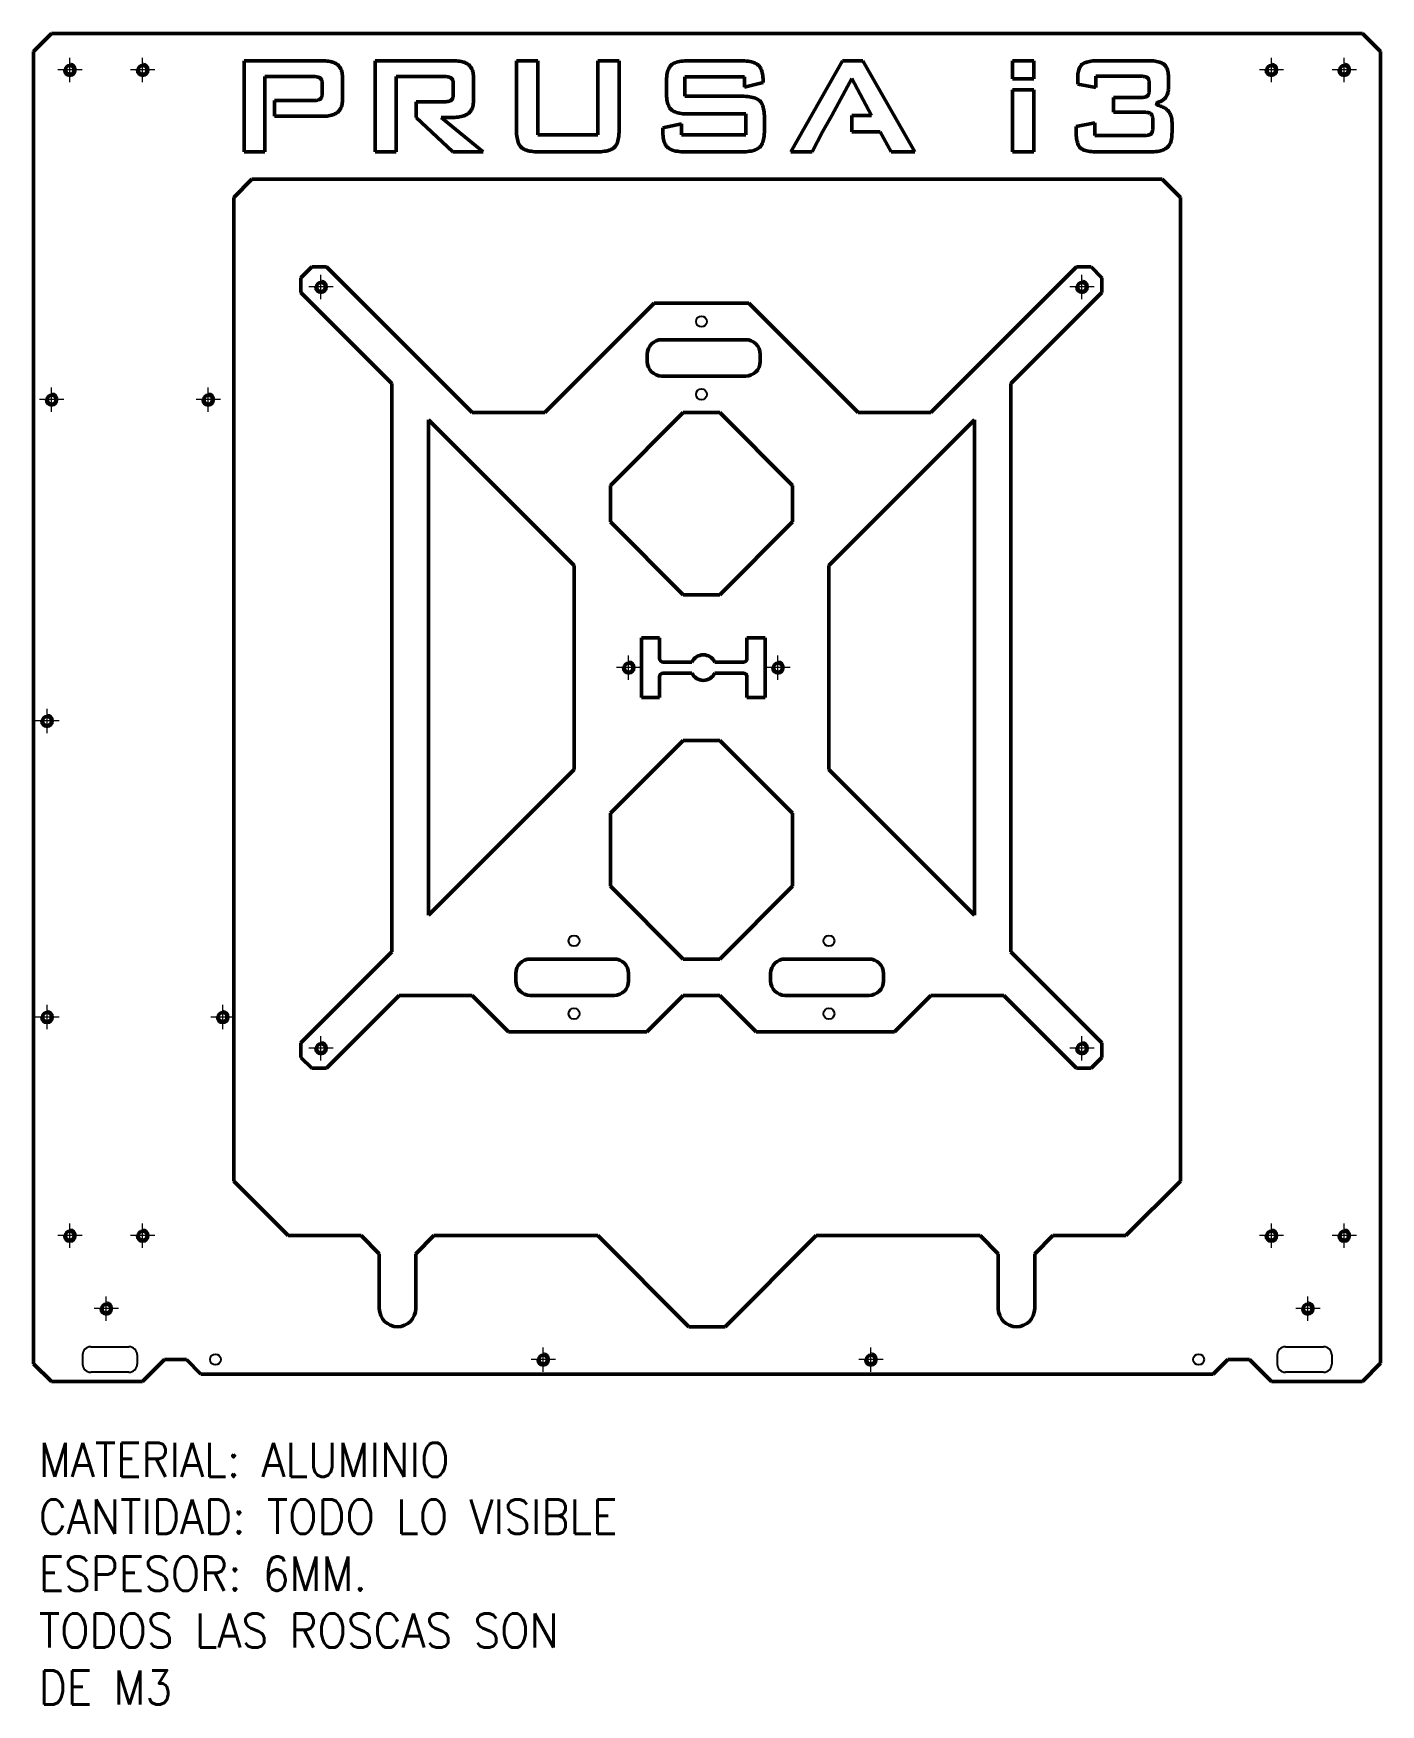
# Model space of a CAD drawing. Header units: millimetres. Extents: x -132 to 238, y -239 to 220.
import ezdxf

# ---------------------------------------------------------------- set-up
doc = ezdxf.new("R2010")
doc.units = ezdxf.units.MM
doc.linetypes.add('DASHDOT', pattern=[24, 12, -5.95, 0.1, -5.95])
doc.layers.get('0').update_dxf_attribs({"lineweight": 25, "true_color": 0xffffff})
for name, color, linetype, lineweight, true_color in [('AM_0', 4, 'Continuous', 50, 0x00ffff), ('Ejes-Roscas', 7, 'DASHDOT', 5, 0xffffff), ('layer 1', 1, 'Continuous', 25, 0xff0000), ('Roscas', 7, 'Continuous', 5, 0xffffff)]:
    doc.layers.add(name, color=color, linetype=linetype, lineweight=lineweight, true_color=true_color)
doc.styles.add('textstyle4', font='Standard')

# ---------------------------------------------------------------- blocks, each defined once
blk = doc.blocks.new('Metrica3')
at = {"layer": 'AM_0'}
blk.add_circle((0, 0), 1.23, dxfattribs=at)
at = {"layer": 'Ejes-Roscas'}
for p, q in [((3.37, 0), (-3.3, 0)), ((0, -3.36), (0, 3.34))]:
    blk.add_line(p, q, dxfattribs=at)
at = {"layer": 'Roscas'}
blk.add_arc((0, 0), 1.8, 180, 90, dxfattribs=at)

msp = doc.modelspace()

# ---------------------------------------------------------------- linework, layer by layer
for p, q in [((-116.35, -140.5), (-105.85, -140.5)), ((211.75, -140.5), (222.25, -140.5)), ((-118.6, -142.75), (-118.6, -145.25)), ((-103.6, -142.75), (-103.6, -145.25)), ((209.5, -142.75), (209.5, -145.25)), ((224.5, -142.75), (224.5, -145.25)), ((-105.85, -147.5), (-116.35, -147.5)), ((222.25, -147.5), (211.75, -147.5))]:
    msp.add_line(p, q)
for centre in [(51.38, 140.93), (51.38, 120.93), (16.38, -29.07), (86.38, -29.07), (16.38, -49.07), (86.38, -49.07), (-82.1, -144), (187.9, -144)]:
    msp.add_circle(centre, 1.5)
for centre, start, end in [((-116.35, -142.75), 90, 180), ((-105.85, -142.75), 0, 90), ((211.75, -142.75), 90, 180), ((222.25, -142.75), 0, 90), ((-116.35, -145.25), 180, 270), ((-105.85, -145.25), 270, 0), ((211.75, -145.25), 180, 270), ((222.25, -145.25), 270, 0)]:
    msp.add_arc(centre, 2.25, start, end)
at = {"layer": 'AM_0'}
for p, q in [((-132.1, 215), (-127.1, 220)), ((-127.1, 220), (232.9, 220)), ((232.9, 220), (237.9, 215)), ((-132.1, -145.19), (-132.1, 215)), ((-74.22, 187.5), (-74.22, 212.5)), ((-74.22, 212.5), (-52.83, 212.5)), ((-38.23, 187.5), (-38.23, 212.5)), ((-38.23, 212.5), (-16.84, 212.5)), ((0.59, 212.5), (6.4, 212.5)), ((0.59, 193.42), (0.59, 212.5)), ((6.4, 212.5), (6.4, 192.2)), ((22.96, 192.2), (22.96, 212.5)), ((22.96, 212.5), (28.75, 212.5)), ((28.75, 212.5), (28.75, 193.42)), ((47.94, 212.5), (62.12, 212.5)), ((75.96, 187.5), (90.09, 212.5)), ((90.09, 212.5), (95.69, 212.5)), ((95.69, 212.5), (110.02, 187.5)), ((136.8, 207.5), (136.8, 212.5)), ((136.8, 212.5), (142.62, 212.5)), ((142.62, 212.5), (142.62, 207.5)), ((160.44, 212.5), (173.95, 212.5)), ((237.9, 215), (237.9, -145)), ((-68.5, 208.17), (-68.5, 187.5)), ((-55.4, 208.17), (-68.5, 208.17)), ((-47.19, 207.65), (-47.19, 202.08)), ((-32.51, 208.17), (-32.51, 187.5)), ((-19.41, 208.17), (-32.51, 208.17)), ((-11.2, 207.65), (-11.2, 201.81)), ((41.75, 203.81), (41.75, 206.58)), ((63.19, 208.12), (46.82, 208.12)), ((46.82, 208.12), (46.82, 202.75)), ((63.19, 205.27), (63.19, 208.12)), ((68.31, 206.49), (63.19, 205.27)), ((68.31, 207), (68.31, 206.49)), ((92.69, 207.65), (87.15, 197.48)), ((98.09, 197.48), (92.69, 207.65)), ((142.62, 207.5), (136.8, 207.5)), ((154.72, 206.04), (154.72, 207.6)), ((172.02, 208.24), (159.67, 208.24)), ((159.67, 208.24), (159.67, 205.12)), ((179.65, 207.6), (179.65, 205.35)), ((-52.78, 203.54), (-52.78, 206.21)), ((-16.79, 203.22), (-16.79, 206.21)), ((46.82, 202.75), (62.39, 202.75)), ((136.8, 187.5), (136.8, 204.5)), ((136.8, 204.5), (142.62, 204.5)), ((142.62, 204.5), (142.62, 187.5)), ((159.67, 205.12), (154.72, 206.04)), ((164.5, 198.37), (164.5, 202.43)), ((164.5, 202.43), (172.02, 202.43)), ((174.37, 204.7), (174.37, 205.94)), ((178.39, 201.91), (178.18, 201.74)), ((178.58, 202.08), (178.39, 201.91)), ((178.75, 202.26), (178.58, 202.08)), ((178.91, 202.47), (178.75, 202.26)), ((179.05, 202.68), (178.91, 202.47)), ((179.17, 202.92), (179.05, 202.68)), ((179.28, 203.16), (179.17, 202.92)), ((179.38, 203.43), (179.28, 203.16)), ((179.46, 203.71), (179.38, 203.43)), ((179.53, 204), (179.46, 203.71)), ((179.58, 204.32), (179.53, 204)), ((179.62, 204.64), (179.58, 204.32)), ((179.64, 204.99), (179.62, 204.64)), ((179.65, 205.35), (179.64, 204.99)), ((-65.85, 201.56), (-55.4, 201.56)), ((-65.85, 197.25), (-65.85, 201.56)), ((-52.83, 197.25), (-65.85, 197.25)), ((-26.99, 201.24), (-19.41, 201.24)), ((-26.99, 196.96), (-26.99, 201.24)), ((63.53, 197.9), (47.94, 197.9)), ((63.53, 192.2), (63.53, 197.9)), ((87.15, 197.48), (84.65, 192.97)), ((92.69, 197.48), (98.09, 197.48)), ((92.69, 192.97), (92.69, 197.48)), ((172.94, 198.37), (164.5, 198.37)), ((177.11, 201.18), (176.64, 201)), ((176.64, 200.29), (177.04, 200.19)), ((177.04, 200.19), (177.42, 200.06)), ((177.41, 201.3), (177.11, 201.18)), ((177.69, 201.44), (177.41, 201.3)), ((177.42, 200.06), (177.77, 199.93)), ((177.95, 201.59), (177.69, 201.44)), ((177.77, 199.93), (178.1, 199.79)), ((178.18, 201.74), (177.95, 201.59)), ((178.1, 199.79), (178.41, 199.63)), ((178.41, 199.63), (178.7, 199.45)), ((178.7, 199.45), (178.97, 199.27)), ((178.97, 199.27), (179.21, 199.07)), ((179.21, 199.07), (179.44, 198.86)), ((179.44, 198.86), (179.64, 198.63)), ((179.64, 198.63), (179.82, 198.39)), ((179.82, 198.39), (179.99, 198.13)), ((179.99, 198.13), (180.14, 197.86)), ((180.14, 197.86), (180.26, 197.56)), ((180.26, 197.56), (180.37, 197.26)), ((180.37, 197.26), (180.46, 196.94)), ((-16.91, 187.5), (-26.99, 196.96)), ((-16.84, 196.96), (-20.11, 196.96)), ((-20.11, 196.96), (-8.57, 187.5)), ((40.74, 194.08), (45.86, 195.15)), ((40.74, 193.42), (40.74, 194.08)), ((45.86, 195.15), (45.86, 192.2)), ((68.66, 196.83), (68.66, 193.42)), ((84.65, 192.97), (81.75, 187.5)), ((100.49, 192.97), (92.69, 192.97)), ((103.48, 187.5), (100.49, 192.97)), ((154.32, 194.43), (159.45, 195.5)), ((154.32, 192.38), (154.32, 194.43)), ((159.45, 195.5), (159.45, 191.98)), ((175.34, 194.23), (175.34, 196.06)), ((180.46, 196.94), (180.52, 196.6)), ((180.52, 196.6), (180.57, 196.25)), ((180.57, 196.25), (180.6, 195.88)), ((180.6, 195.88), (180.61, 195.5)), ((180.61, 195.5), (180.61, 192.87)), ((6.4, 192.2), (22.96, 192.2)), ((45.86, 192.2), (63.53, 192.2)), ((159.45, 191.98), (172.94, 191.98)), ((-68.5, 187.5), (-74.22, 187.5)), ((-32.51, 187.5), (-38.23, 187.5)), ((-8.57, 187.5), (-16.91, 187.5)), ((22.57, 187.5), (6.77, 187.5)), ((62.39, 187.5), (46.97, 187.5)), ((81.75, 187.5), (75.96, 187.5)), ((110.02, 187.5), (103.48, 187.5)), ((142.62, 187.5), (136.8, 187.5)), ((174.57, 187.5), (160.04, 187.5)), ((-77.1, 175), (-72.1, 180)), ((-72.1, 180), (177.9, 180)), ((177.9, 180), (182.9, 175)), ((-77.1, -95), (-77.1, 175)), ((182.9, 175), (182.9, -95)), ((-55.62, 155.93), (-58.62, 152.93)), ((-58.62, 152.93), (-58.62, 148.93)), ((-51.62, 155.93), (-55.62, 155.93)), ((-11.62, 115.93), (-51.62, 155.93)), ((154.38, 155.93), (114.38, 115.93)), ((158.38, 155.93), (154.38, 155.93)), ((161.38, 152.93), (158.38, 155.93)), ((161.38, 148.93), (161.38, 152.93)), ((-58.62, 148.93), (-33.62, 123.93)), ((136.38, 123.93), (161.38, 148.93)), ((38.38, 145.93), (8.38, 115.93)), ((64.38, 145.93), (38.38, 145.93)), ((94.38, 115.93), (64.38, 145.93)), ((40.51, 135.93), (63.51, 135.93)), ((36.51, 129.93), (36.51, 131.93)), ((67.51, 131.93), (67.51, 129.93)), ((-33.62, 123.93), (-33.62, -32.07)), ((63.51, 125.93), (40.51, 125.93)), ((136.38, -32.07), (136.38, 123.93)), ((8.38, 115.93), (-11.62, 115.93)), ((26.38, 95.93), (46.38, 115.93)), ((46.38, 115.93), (56.38, 115.93)), ((56.38, 115.93), (76.38, 95.93)), ((114.38, 115.93), (94.38, 115.93)), ((-23.62, 113.93), (16.38, 73.93)), ((-23.62, -22.07), (-23.62, 113.93)), ((86.38, 73.93), (126.38, 113.93)), ((126.38, 113.93), (126.38, -22.07)), ((26.38, 85.93), (26.38, 95.93)), ((76.38, 95.93), (76.38, 85.93)), ((46.38, 65.93), (26.38, 85.93)), ((76.38, 85.93), (56.38, 65.93)), ((16.38, 73.93), (16.38, 17.93)), ((86.38, 17.93), (86.38, 73.93)), ((56.38, 65.93), (46.38, 65.93)), ((34.88, 54.13), (34.88, 37.73)), ((39.88, 54.13), (34.88, 54.13)), ((39.88, 48.43), (39.88, 54.13)), ((63.88, 48.43), (63.88, 54.13)), ((63.88, 54.13), (68.88, 54.13)), ((68.88, 54.13), (68.88, 37.73)), ((48.72, 47.43), (40.88, 47.43)), ((55.04, 47.43), (62.88, 47.43)), ((39.88, 37.73), (39.88, 43.43)), ((40.88, 44.43), (48.72, 44.43)), ((62.88, 44.43), (55.04, 44.43)), ((63.88, 37.73), (63.88, 43.43)), ((34.88, 37.73), (39.88, 37.73)), ((68.88, 37.73), (63.88, 37.73)), ((26.38, 5.93), (46.38, 25.93)), ((46.38, 25.93), (56.38, 25.93)), ((56.38, 25.93), (76.38, 5.93)), ((16.38, 17.93), (-23.62, -22.07)), ((126.38, -22.07), (86.38, 17.93)), ((26.38, -14.07), (26.38, 5.93)), ((76.38, 5.93), (76.38, -14.07)), ((46.38, -34.07), (26.38, -14.07)), ((76.38, -14.07), (56.38, -34.07)), ((-33.62, -32.07), (-58.62, -57.07)), ((161.38, -57.07), (136.38, -32.07)), ((4.37, -34.07), (27.37, -34.07)), ((56.38, -34.07), (46.38, -34.07)), ((74.38, -34.07), (97.38, -34.07)), ((0.37, -40.07), (0.37, -38.07)), ((31.37, -38.07), (31.37, -40.07)), ((70.38, -40.07), (70.38, -38.07)), ((101.38, -38.07), (101.38, -40.07)), ((-51.62, -64.07), (-31.62, -44.07)), ((-31.62, -44.07), (-11.62, -44.07)), ((-11.62, -44.07), (-1.62, -54.07)), ((27.37, -44.07), (4.37, -44.07)), ((36.38, -54.07), (46.38, -44.07)), ((46.38, -44.07), (56.38, -44.07)), ((56.38, -44.07), (66.38, -54.07)), ((97.38, -44.07), (74.38, -44.07)), ((104.38, -54.07), (114.38, -44.07)), ((114.38, -44.07), (134.38, -44.07)), ((134.38, -44.07), (154.38, -64.07)), ((-1.62, -54.07), (36.38, -54.07)), ((66.38, -54.07), (104.38, -54.07)), ((-58.62, -57.07), (-58.62, -61.07)), ((161.38, -61.07), (161.38, -57.07)), ((-58.62, -61.07), (-55.62, -64.07)), ((-55.62, -64.07), (-51.62, -64.07)), ((154.38, -64.07), (158.38, -64.07)), ((158.38, -64.07), (161.38, -61.07)), ((-72.1, -100), (-77.1, -95)), ((-77.1, -95), (-62.1, -110)), ((167.9, -110), (182.9, -95)), ((-62.1, -110), (-42.1, -110)), ((-37.1, -115), (-42.1, -110)), ((-22.1, -110), (-27.1, -115)), ((22.9, -110), (-22.1, -110)), ((47.9, -135), (22.9, -110)), ((82.9, -110), (57.9, -135)), ((127.9, -110), (82.9, -110)), ((132.9, -115), (127.9, -110)), ((147.9, -110), (142.9, -115)), ((147.9, -110), (167.9, -110)), ((-37.1, -130), (-37.1, -115)), ((-27.1, -115), (-27.1, -130)), ((132.9, -130), (132.9, -115)), ((142.9, -115), (142.9, -130)), ((57.9, -135), (47.9, -135)), ((-127.1, -150), (-132.1, -145.19)), ((-96.1, -144), (-102.1, -150)), ((-90.1, -144), (-96.1, -144)), ((-86.1, -148), (-90.1, -144)), ((195.9, -144), (191.9, -148)), ((201.9, -144), (195.9, -144)), ((207.9, -150), (201.9, -144)), ((237.9, -145), (232.9, -150)), ((-102.1, -150), (-127.1, -150)), ((191.9, -148), (-86.1, -148)), ((232.9, -150), (207.9, -150))]:
    msp.add_line(p, q, dxfattribs=at)
at = {"layer": 'AM_0', "color": 2, "true_color": 0xffff00}
for p, q in [((-77.1, -95), (-62.1, -110)), ((182.9, -95), (167.9, -110)), ((-62.1, -110), (-42.1, -110)), ((167.9, -110), (147.9, -110))]:
    msp.add_line(p, q, dxfattribs=at)
at = {"layer": 'AM_0'}
for points in [[(-52.83, 212.5), (-52.35, 212.49), (-51.88, 212.47), (-51.45, 212.43), (-51.03, 212.37), (-50.64, 212.3), (-50.27, 212.21), (-49.92, 212.11), (-49.59, 211.99), (-49.29, 211.85), (-49.01, 211.7), (-48.76, 211.53), (-48.52, 211.35), (-48.31, 211.15), (-48.11, 210.93), (-47.94, 210.69), (-47.78, 210.43), (-47.64, 210.15), (-47.52, 209.85), (-47.42, 209.53), (-47.33, 209.19), (-47.27, 208.84), (-47.22, 208.46), (-47.19, 208.06), (-47.19, 207.65)], [(-16.84, 212.5), (-16.36, 212.49), (-15.89, 212.47), (-15.46, 212.43), (-15.04, 212.37), (-14.65, 212.3), (-14.28, 212.21), (-13.93, 212.11), (-13.6, 211.99), (-13.3, 211.85), (-13.02, 211.7), (-12.77, 211.53), (-12.53, 211.35), (-12.32, 211.15), (-12.12, 210.93), (-11.95, 210.69), (-11.79, 210.43), (-11.65, 210.15), (-11.53, 209.85), (-11.43, 209.53), (-11.34, 209.19), (-11.28, 208.84), (-11.23, 208.46), (-11.2, 208.06), (-11.2, 207.65)], [(41.75, 206.58), (41.76, 207.14), (41.79, 207.66), (41.83, 208.16), (41.89, 208.62), (41.97, 209.05), (42.07, 209.46), (42.18, 209.83), (42.32, 210.18), (42.47, 210.49), (42.64, 210.77), (42.82, 211.03), (43.02, 211.25), (43.25, 211.45), (43.52, 211.63), (43.81, 211.8), (44.14, 211.94), (44.5, 212.07), (44.89, 212.19), (45.32, 212.28), (45.77, 212.36), (46.27, 212.42), (46.79, 212.47), (47.35, 212.49), (47.94, 212.5)], [(62.12, 212.5), (62.69, 212.49), (63.23, 212.47), (63.74, 212.42), (64.22, 212.37), (64.67, 212.29), (65.09, 212.2), (65.48, 212.09), (65.84, 211.96), (66.17, 211.82), (66.47, 211.66), (66.73, 211.48), (66.97, 211.29), (67.19, 211.07), (67.38, 210.83), (67.56, 210.56), (67.72, 210.27), (67.85, 209.95), (67.98, 209.61), (68.08, 209.24), (68.16, 208.84), (68.23, 208.42), (68.27, 207.98), (68.3, 207.5), (68.31, 207)], [(154.72, 207.6), (154.73, 208.06), (154.75, 208.49), (154.79, 208.9), (154.85, 209.28), (154.92, 209.64), (155.01, 209.98), (155.12, 210.28), (155.24, 210.57), (155.37, 210.83), (155.53, 211.06), (155.7, 211.27), (155.88, 211.46), (156.09, 211.63), (156.33, 211.78), (156.6, 211.92), (156.91, 212.04), (157.24, 212.15), (157.6, 212.24), (158, 212.32), (158.42, 212.38), (158.88, 212.44), (159.37, 212.47), (159.89, 212.49), (160.44, 212.5)], [(173.95, 212.5), (174.5, 212.49), (175.01, 212.47), (175.5, 212.44), (175.95, 212.38), (176.38, 212.32), (176.77, 212.24), (177.13, 212.15), (177.46, 212.04), (177.76, 211.92), (178.03, 211.78), (178.27, 211.63), (178.48, 211.46), (178.67, 211.27), (178.84, 211.06), (178.99, 210.83), (179.13, 210.57), (179.25, 210.28), (179.36, 209.98), (179.44, 209.64), (179.52, 209.28), (179.57, 208.9), (179.61, 208.49), (179.64, 208.06), (179.65, 207.6)], [(-52.78, 206.21), (-52.78, 206.39), (-52.8, 206.56), (-52.81, 206.72), (-52.84, 206.87), (-52.88, 207.01), (-52.92, 207.14), (-52.97, 207.26), (-53.03, 207.37), (-53.09, 207.48), (-53.17, 207.57), (-53.25, 207.66), (-53.34, 207.74), (-53.44, 207.8), (-53.55, 207.87), (-53.67, 207.92), (-53.81, 207.98), (-53.97, 208.02), (-54.13, 208.06), (-54.31, 208.09), (-54.5, 208.12), (-54.71, 208.14), (-54.93, 208.16), (-55.16, 208.17), (-55.4, 208.17)], [(-16.79, 206.21), (-16.79, 206.39), (-16.81, 206.56), (-16.82, 206.72), (-16.85, 206.87), (-16.89, 207.01), (-16.93, 207.14), (-16.98, 207.26), (-17.04, 207.37), (-17.1, 207.48), (-17.18, 207.57), (-17.26, 207.66), (-17.35, 207.74), (-17.45, 207.8), (-17.56, 207.87), (-17.68, 207.92), (-17.82, 207.98), (-17.98, 208.02), (-18.14, 208.06), (-18.32, 208.09), (-18.51, 208.12), (-18.72, 208.14), (-18.94, 208.16), (-19.17, 208.17), (-19.41, 208.17)], [(174.37, 205.94), (174.37, 206.17), (174.36, 206.38), (174.34, 206.59), (174.32, 206.77), (174.29, 206.95), (174.26, 207.11), (174.21, 207.26), (174.16, 207.39), (174.11, 207.51), (174.05, 207.62), (173.98, 207.72), (173.9, 207.8), (173.82, 207.87), (173.72, 207.93), (173.61, 207.99), (173.49, 208.04), (173.35, 208.09), (173.2, 208.13), (173.03, 208.17), (172.86, 208.19), (172.67, 208.21), (172.47, 208.23), (172.25, 208.24), (172.02, 208.24)], [(-55.4, 201.56), (-55.16, 201.56), (-54.93, 201.57), (-54.71, 201.59), (-54.5, 201.61), (-54.31, 201.63), (-54.13, 201.67), (-53.97, 201.71), (-53.81, 201.75), (-53.67, 201.8), (-53.55, 201.86), (-53.44, 201.92), (-53.34, 201.99), (-53.25, 202.07), (-53.17, 202.16), (-53.09, 202.25), (-53.03, 202.36), (-52.97, 202.47), (-52.92, 202.6), (-52.88, 202.73), (-52.84, 202.87), (-52.81, 203.03), (-52.8, 203.19), (-52.78, 203.36), (-52.78, 203.54)], [(-47.19, 202.08), (-47.19, 201.67), (-47.22, 201.28), (-47.27, 200.9), (-47.33, 200.55), (-47.42, 200.21), (-47.52, 199.9), (-47.64, 199.6), (-47.78, 199.32), (-47.94, 199.06), (-48.11, 198.83), (-48.31, 198.6), (-48.52, 198.4), (-48.76, 198.22), (-49.01, 198.05), (-49.29, 197.9), (-49.59, 197.76), (-49.92, 197.64), (-50.27, 197.54), (-50.64, 197.45), (-51.03, 197.38), (-51.45, 197.32), (-51.88, 197.28), (-52.35, 197.26), (-52.83, 197.25)], [(-19.41, 201.24), (-19.17, 201.24), (-18.94, 201.25), (-18.72, 201.26), (-18.51, 201.29), (-18.32, 201.31), (-18.14, 201.35), (-17.98, 201.39), (-17.82, 201.43), (-17.68, 201.48), (-17.56, 201.54), (-17.45, 201.6), (-17.35, 201.67), (-17.26, 201.75), (-17.18, 201.83), (-17.1, 201.93), (-17.04, 202.04), (-16.98, 202.15), (-16.93, 202.27), (-16.89, 202.41), (-16.85, 202.55), (-16.82, 202.7), (-16.81, 202.87), (-16.79, 203.04), (-16.79, 203.22)], [(47.94, 197.9), (47.35, 197.9), (46.79, 197.93), (46.27, 197.97), (45.77, 198.03), (45.32, 198.11), (44.89, 198.21), (44.5, 198.32), (44.14, 198.45), (43.81, 198.6), (43.52, 198.76), (43.25, 198.95), (43.02, 199.15), (42.82, 199.37), (42.64, 199.62), (42.47, 199.91), (42.32, 200.22), (42.18, 200.56), (42.07, 200.94), (41.97, 201.34), (41.89, 201.78), (41.83, 202.24), (41.79, 202.73), (41.76, 203.26), (41.75, 203.81)], [(62.39, 202.75), (62.99, 202.74), (63.56, 202.71), (64.09, 202.67), (64.59, 202.61), (65.05, 202.53), (65.48, 202.44), (65.88, 202.32), (66.24, 202.19), (66.58, 202.04), (66.87, 201.88), (67.14, 201.7), (67.37, 201.5), (67.57, 201.27), (67.76, 201.02), (67.93, 200.74), (68.08, 200.42), (68.22, 200.08), (68.33, 199.71), (68.43, 199.3), (68.51, 198.87), (68.58, 198.4), (68.62, 197.91), (68.65, 197.39), (68.66, 196.83)], [(172.02, 202.43), (172.25, 202.43), (172.47, 202.44), (172.67, 202.45), (172.86, 202.48), (173.03, 202.5), (173.2, 202.54), (173.35, 202.58), (173.49, 202.62), (173.61, 202.68), (173.72, 202.74), (173.82, 202.8), (173.9, 202.87), (173.98, 202.95), (174.05, 203.05), (174.11, 203.15), (174.16, 203.27), (174.21, 203.41), (174.26, 203.55), (174.29, 203.71), (174.32, 203.88), (174.34, 204.07), (174.36, 204.27), (174.37, 204.48), (174.37, 204.7)], [(-11.2, 201.81), (-11.2, 201.4), (-11.23, 201), (-11.28, 200.63), (-11.34, 200.28), (-11.43, 199.94), (-11.53, 199.62), (-11.65, 199.32), (-11.79, 199.05), (-11.95, 198.79), (-12.12, 198.54), (-12.32, 198.32), (-12.53, 198.12), (-12.77, 197.93), (-13.02, 197.76), (-13.3, 197.61), (-13.6, 197.47), (-13.93, 197.35), (-14.28, 197.25), (-14.65, 197.16), (-15.04, 197.08), (-15.46, 197.03), (-15.89, 196.99), (-16.36, 196.96), (-16.84, 196.96)], [(175.34, 196.06), (175.34, 196.29), (175.33, 196.5), (175.31, 196.7), (175.28, 196.89), (175.25, 197.06), (175.22, 197.22), (175.17, 197.37), (175.12, 197.5), (175.06, 197.62), (175, 197.73), (174.92, 197.83), (174.84, 197.91), (174.76, 197.98), (174.65, 198.05), (174.54, 198.11), (174.41, 198.16), (174.27, 198.21), (174.12, 198.25), (173.95, 198.29), (173.78, 198.32), (173.59, 198.34), (173.38, 198.35), (173.17, 198.36), (172.94, 198.37)], [(6.77, 187.5), (6.19, 187.51), (5.63, 187.53), (5.11, 187.58), (4.62, 187.64), (4.17, 187.71), (3.74, 187.81), (3.35, 187.92), (2.99, 188.05), (2.66, 188.2), (2.37, 188.36), (2.1, 188.54), (1.87, 188.74), (1.67, 188.96), (1.48, 189.21), (1.31, 189.49), (1.16, 189.81), (1.02, 190.15), (0.91, 190.53), (0.81, 190.93), (0.73, 191.37), (0.67, 191.83), (0.62, 192.33), (0.6, 192.86), (0.59, 193.42)], [(28.75, 193.42), (28.75, 192.86), (28.72, 192.33), (28.68, 191.83), (28.61, 191.37), (28.53, 190.93), (28.44, 190.53), (28.32, 190.15), (28.19, 189.81), (28.04, 189.49), (27.87, 189.21), (27.68, 188.96), (27.48, 188.74), (27.25, 188.54), (26.99, 188.36), (26.7, 188.2), (26.37, 188.05), (26.01, 187.92), (25.61, 187.81), (25.19, 187.71), (24.73, 187.64), (24.24, 187.58), (23.71, 187.53), (23.16, 187.51), (22.57, 187.5)], [(46.97, 187.5), (46.38, 187.51), (45.82, 187.53), (45.29, 187.58), (44.79, 187.64), (44.33, 187.72), (43.9, 187.81), (43.51, 187.93), (43.14, 188.06), (42.81, 188.2), (42.52, 188.37), (42.25, 188.55), (42.02, 188.75), (41.82, 188.97), (41.63, 189.23), (41.46, 189.51), (41.31, 189.82), (41.17, 190.17), (41.06, 190.54), (40.96, 190.95), (40.88, 191.38), (40.82, 191.84), (40.77, 192.34), (40.74, 192.86), (40.74, 193.42)], [(68.66, 193.42), (68.65, 192.86), (68.62, 192.34), (68.58, 191.84), (68.51, 191.38), (68.43, 190.95), (68.33, 190.54), (68.22, 190.17), (68.08, 189.82), (67.93, 189.51), (67.76, 189.23), (67.57, 188.97), (67.37, 188.75), (67.14, 188.55), (66.87, 188.37), (66.58, 188.2), (66.24, 188.06), (65.88, 187.93), (65.48, 187.81), (65.05, 187.72), (64.59, 187.64), (64.09, 187.58), (63.56, 187.53), (62.99, 187.51), (62.39, 187.5)], [(172.94, 191.98), (173.17, 191.98), (173.39, 191.99), (173.6, 192.01), (173.79, 192.03), (173.97, 192.06), (174.14, 192.09), (174.29, 192.13), (174.43, 192.18), (174.56, 192.23), (174.67, 192.29), (174.77, 192.35), (174.86, 192.43), (174.93, 192.51), (175, 192.6), (175.07, 192.71), (175.12, 192.82), (175.17, 192.96), (175.22, 193.1), (175.26, 193.26), (175.29, 193.43), (175.31, 193.61), (175.33, 193.8), (175.34, 194.01), (175.34, 194.23)], [(180.61, 192.87), (180.6, 192.37), (180.57, 191.9), (180.53, 191.46), (180.46, 191.04), (180.38, 190.65), (180.28, 190.28), (180.16, 189.94), (180.02, 189.63), (179.87, 189.35), (179.69, 189.09), (179.5, 188.86), (179.29, 188.65), (179.05, 188.47), (178.79, 188.3), (178.5, 188.15), (178.17, 188.01), (177.82, 187.89), (177.45, 187.79), (177.04, 187.7), (176.6, 187.63), (176.14, 187.57), (175.64, 187.53), (175.12, 187.51), (174.57, 187.5)], [(160.04, 187.5), (159.5, 187.51), (158.98, 187.53), (158.5, 187.56), (158.04, 187.62), (157.62, 187.68), (157.22, 187.76), (156.86, 187.85), (156.53, 187.96), (156.22, 188.08), (155.95, 188.22), (155.71, 188.37), (155.5, 188.54), (155.31, 188.73), (155.14, 188.93), (154.99, 189.17), (154.85, 189.43), (154.72, 189.71), (154.62, 190.02), (154.53, 190.35), (154.45, 190.71), (154.4, 191.09), (154.36, 191.49), (154.33, 191.92), (154.32, 192.38)]]:
    msp.add_lwpolyline(points, dxfattribs=at)
for centre in [(-122.1, 210), (-102.1, 210), (207.9, 210), (227.9, 210), (-53.12, 150.43), (155.88, 150.43), (-127.1, 119.5), (-84.1, 119.5), (31.38, 45.93), (72.38, 45.93), (-128.36, 31.28), (-128.36, -50), (-80.1, -50), (-53.12, -58.57), (155.88, -58.57), (-122.1, -110), (-102.1, -110), (207.9, -110), (227.9, -110), (-112.1, -130), (217.9, -130), (7.9, -144), (7.9, -144), (97.9, -144)]:
    msp.add_circle(centre, 1.23, dxfattribs=at)
for centre, radius, start, end in [((176.76, 200.65), 0.375, 108.7731, 251.2269), ((40.51, 131.93), 4, 90, 180), ((63.51, 131.93), 4, 0, 90), ((40.51, 129.93), 4, 180, 270), ((63.51, 129.93), 4, 270, 0), ((40.88, 48.43), 1, 180, 270), ((51.88, 45.93), 3.5, 25.3769, 154.6231), ((62.88, 48.43), 1, 270, 0), ((40.88, 43.43), 1, 90, 180), ((51.88, 45.93), 3.5, 205.3769, 334.6231), ((62.88, 43.43), 1, 0, 90), ((4.37, -38.07), 4, 90, 180), ((27.37, -38.07), 4, 0, 90), ((74.38, -38.07), 4, 90, 180), ((97.38, -38.07), 4, 0, 90), ((4.37, -40.07), 4, 180, 270), ((27.37, -40.07), 4, 270, 0), ((74.38, -40.07), 4, 180, 270), ((97.38, -40.07), 4, 270, 0), ((-32.1, -130), 5, 180, 0), ((137.9, -130), 5, 180, 0)]:
    msp.add_arc(centre, radius, start, end, dxfattribs=at)
at = {"layer": 'layer 1'}
msp.add_line((-111.1, -150), (-111.1, -150), dxfattribs=at)

# ---------------------------------------------------------------- block references
at = {"layer": 'Ejes-Roscas'}
for p in [(-122.1, 210), (-102.1, 210), (207.9, 210), (227.9, 210), (-53.12, 150.43), (155.88, 150.43), (-127.1, 119.5), (-84.1, 119.5), (31.38, 45.93), (72.38, 45.93), (-128.36, 31.28), (-128.36, -50), (-80.1, -50), (-53.12, -58.57), (155.88, -58.57), (-122.1, -110), (-102.1, -110), (207.9, -110), (227.9, -110), (-112.1, -130), (217.9, -130), (7.9, -144), (97.9, -144)]:
    msp.add_blockref('Metrica3', p, dxfattribs=at)

# ---------------------------------------------------------------- texts
at = {"color": 4, "true_color": 0x00ffff, "insert": (-130.57, -166.83), "char_height": 9.375, "width": 160.3018, "attachment_point": 1, "style": 'textstyle4'}
msp.add_mtext('MATERIAL: ALUMINIO\\PCANTIDAD: TODO LO VISIBLE\\PESPESOR: 6MM.\\PTODOS LAS ROSCAS SON DE M3', dxfattribs=at)

doc.saveas('drawing.dxf')
